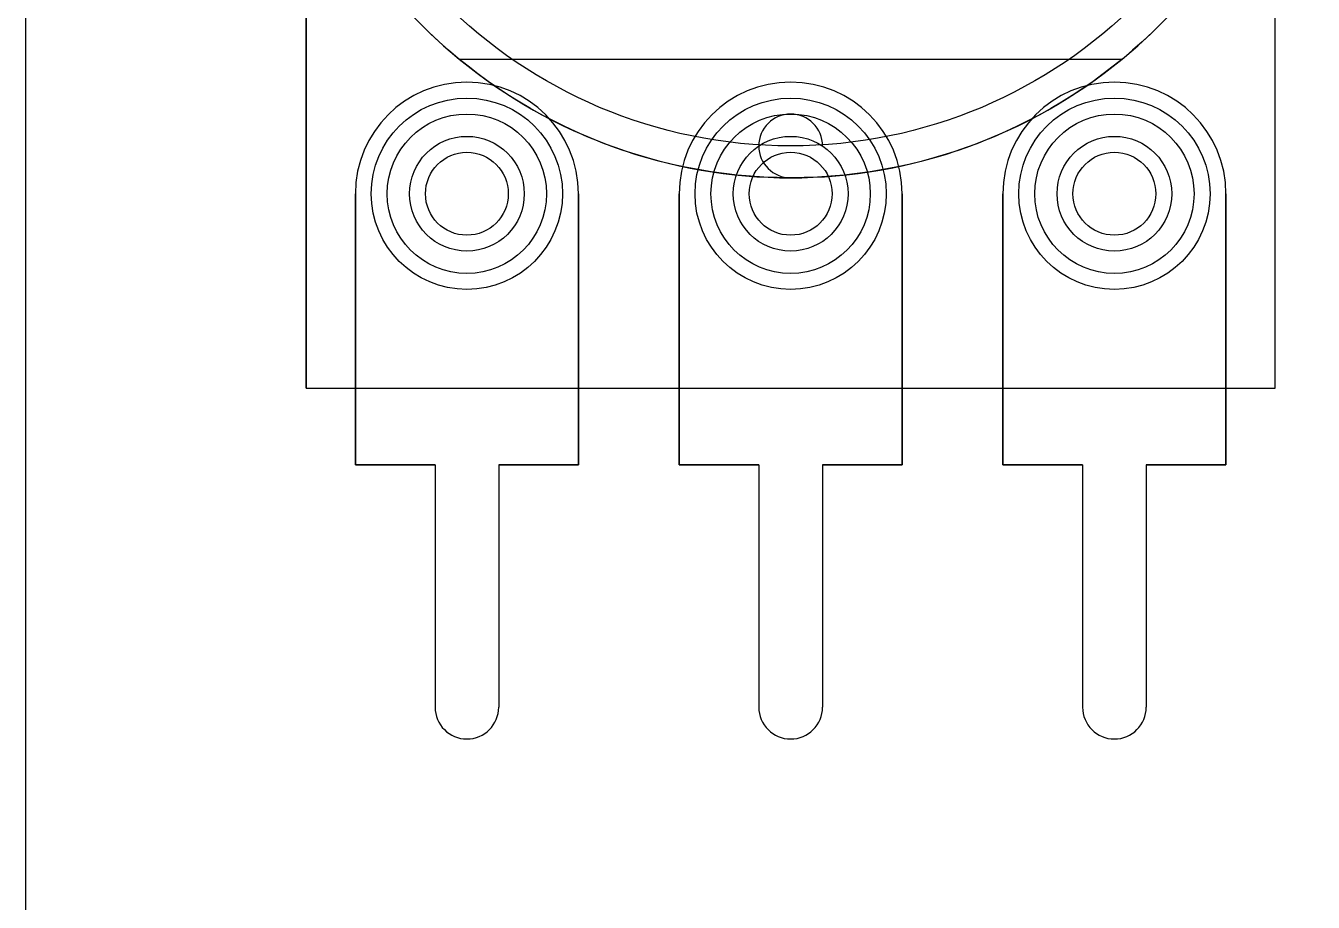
# Model space of a CAD drawing. Header units: millimetres. Extents: x -107 to 32, y -62 to 1.
# Drawn here: x -106.68 to -86.48, y -30.2 to -16.46 of the extents above; entities that cross this region are included whole.
import ezdxf

# ---------------------------------------------------------------- set-up
doc = ezdxf.new("R2010")
doc.units = ezdxf.units.MM
doc.layers.add('Pad', color=7, linetype='CONTINUOUS')
doc.layers.add('Part__Feature004', color=7, linetype='CONTINUOUS')

msp = doc.modelspace()

# ---------------------------------------------------------------- linework, layer by layer
at = {"layer": 'Pad'}
for p, q in [((-106.682, -56.7617), (-106.682, -3.63833)), ((-106.682, -56.7617, 2), (-106.682, -3.63833, 2)), ((-106.682, -56.7617), (-106.682, -3.63833)), ((-106.682, -56.7617, 2), (-106.682, -3.63833, 2))]:
    msp.add_line(p, q, dxfattribs=at)
at = {"layer": 'Part__Feature004'}
for p, q in [((-102.28, -22.14, -6), (-102.28, -14.4466, -6)), ((-102.28, -22.14, -6), (-102.28, -14.4466, -6)), ((-102.28, -14.4466, -4.75), (-102.28, -22.14, -4.75)), ((-102.28, -14.4466, -4.75), (-102.28, -22.14, -4.75)), ((-87.08, -22.14, -6), (-87.08, -14.4466, -6)), ((-87.08, -22.14, -6), (-87.08, -14.4466, -6)), ((-87.08, -22.14, -4.75), (-87.08, -14.4466, -4.75)), ((-87.08, -22.14, -4.75), (-87.08, -14.4466, -4.75)), ((-99.88, -16.9803, -6), (-89.48, -16.9803, -6)), ((-99.88, -16.9803, -8), (-99.88, -16.9803, -6)), ((-99.88, -16.9803, -8), (-89.48, -16.9803, -8)), ((-99.88, -16.9803, -8), (-89.48, -16.9803, -8)), ((-99.88, -16.9803, -8), (-99.88, -16.9803, -6)), ((-99.88, -16.9803, -6), (-89.48, -16.9803, -6)), ((-89.48, -16.9803, -6), (-89.48, -16.9803, -8)), ((-89.48, -16.9803, -6), (-89.48, -16.9803, -8)), ((-99.76, -18.44, -6.5), (-99.76, -18.44, -4.5)), ((-99.76, -18.44, -6.5), (-99.76, -18.44, -4.5)), ((-94.68, -18.44, -6.5), (-94.68, -18.44, -4.5)), ((-94.68, -18.44, -6.5), (-94.68, -18.44, -4.5)), ((-89.6, -18.44, -6.5), (-89.6, -18.44, -4.5)), ((-89.6, -18.44, -6.5), (-89.6, -18.44, -4.5)), ((-94.68, -18.84, -8), (-94.68, -18.84, -11.5)), ((-94.68, -18.84, -8), (-94.68, -18.84, -11.5)), ((-101.51, -23.34, -6.5), (-101.51, -19.09, -6.5)), ((-101.51, -19.09, -6), (-101.51, -22.14, -6)), ((-101.51, -19.09, -6), (-101.51, -19.09, -6.5)), ((-101.51, -23.34, -6.5), (-101.51, -19.09, -6.5)), ((-101.51, -19.09, -6), (-101.51, -19.09, -6.5)), ((-101.51, -19.09, -6), (-101.51, -22.14, -6)), ((-98.01, -19.09, -6.5), (-98.01, -23.34, -6.5)), ((-98.01, -19.09, -6.5), (-98.01, -23.34, -6.5)), ((-98.01, -19.09, -6), (-98.01, -19.09, -6.5)), ((-98.01, -22.14, -6), (-98.01, -19.09, -6)), ((-98.01, -19.09, -6), (-98.01, -19.09, -6.5)), ((-98.01, -22.14, -6), (-98.01, -19.09, -6)), ((-96.43, -23.34, -6.5), (-96.43, -19.09, -6.5)), ((-96.43, -19.09, -6), (-96.43, -19.09, -6.5)), ((-96.43, -19.09, -6), (-96.43, -22.14, -6)), ((-96.43, -19.09, -6), (-96.43, -19.09, -6.5)), ((-96.43, -23.34, -6.5), (-96.43, -19.09, -6.5)), ((-96.43, -19.09, -6), (-96.43, -22.14, -6)), ((-92.93, -19.09, -6.5), (-92.93, -23.34, -6.5)), ((-92.93, -19.09, -6.5), (-92.93, -23.34, -6.5)), ((-92.93, -19.09, -6), (-92.93, -19.09, -6.5)), ((-92.93, -22.14, -6), (-92.93, -19.09, -6)), ((-92.93, -19.09, -6), (-92.93, -19.09, -6.5)), ((-92.93, -22.14, -6), (-92.93, -19.09, -6)), ((-91.35, -23.34, -6.5), (-91.35, -19.09, -6.5)), ((-91.35, -19.09, -6), (-91.35, -22.14, -6)), ((-91.35, -19.09, -6), (-91.35, -19.09, -6.5)), ((-91.35, -23.34, -6.5), (-91.35, -19.09, -6.5)), ((-91.35, -19.09, -6), (-91.35, -19.09, -6.5)), ((-91.35, -19.09, -6), (-91.35, -22.14, -6)), ((-87.85, -19.09, -6.5), (-87.85, -23.34, -6.5)), ((-87.85, -19.09, -6.5), (-87.85, -23.34, -6.5)), ((-87.85, -19.09, -6), (-87.85, -19.09, -6.5)), ((-87.85, -22.14, -6), (-87.85, -19.09, -6)), ((-87.85, -19.09, -6), (-87.85, -19.09, -6.5)), ((-87.85, -22.14, -6), (-87.85, -19.09, -6)), ((-99.76, -20.59, -4.5), (-99.76, -20.59, -4.75)), ((-99.76, -20.59, -4.5), (-99.76, -20.59, -4.75)), ((-94.68, -20.59, -4.5), (-94.68, -20.59, -4.75)), ((-94.68, -20.59, -4.5), (-94.68, -20.59, -4.75)), ((-89.6, -20.59, -4.5), (-89.6, -20.59, -4.75)), ((-89.6, -20.59, -4.5), (-89.6, -20.59, -4.75)), ((-102.28, -22.14, -6), (-101.51, -22.14, -6)), ((-102.28, -22.14, -6), (-102.28, -22.14, -4.75)), ((-102.28, -22.14, -6), (-101.51, -22.14, -6)), ((-102.28, -22.14, -4.75), (-87.08, -22.14, -4.75)), ((-102.28, -22.14, -6), (-102.28, -22.14, -4.75)), ((-102.28, -22.14, -4.75), (-87.08, -22.14, -4.75)), ((-101.51, -22.14, -6), (-98.01, -22.14, -6)), ((-101.51, -22.14, -6), (-101.51, -23.34, -6)), ((-101.51, -22.14, -6), (-101.51, -23.34, -6)), ((-101.51, -22.14, -6), (-98.01, -22.14, -6)), ((-98.01, -23.34, -6), (-98.01, -22.14, -6)), ((-98.01, -23.34, -6), (-98.01, -22.14, -6)), ((-98.01, -22.14, -6), (-96.43, -22.14, -6)), ((-98.01, -22.14, -6), (-96.43, -22.14, -6)), ((-96.43, -22.14, -6), (-92.93, -22.14, -6)), ((-96.43, -22.14, -6), (-96.43, -23.34, -6)), ((-96.43, -22.14, -6), (-96.43, -23.34, -6)), ((-96.43, -22.14, -6), (-92.93, -22.14, -6)), ((-92.93, -23.34, -6), (-92.93, -22.14, -6)), ((-92.93, -23.34, -6), (-92.93, -22.14, -6)), ((-92.93, -22.14, -6), (-91.35, -22.14, -6)), ((-92.93, -22.14, -6), (-91.35, -22.14, -6)), ((-91.35, -22.14, -6), (-87.85, -22.14, -6)), ((-91.35, -22.14, -6), (-91.35, -23.34, -6)), ((-91.35, -22.14, -6), (-91.35, -23.34, -6)), ((-91.35, -22.14, -6), (-87.85, -22.14, -6)), ((-87.85, -23.34, -6), (-87.85, -22.14, -6)), ((-87.85, -23.34, -6), (-87.85, -22.14, -6)), ((-87.85, -22.14, -6), (-87.08, -22.14, -6)), ((-87.85, -22.14, -6), (-87.08, -22.14, -6)), ((-87.08, -22.14, -6), (-87.08, -22.14, -4.75)), ((-87.08, -22.14, -6), (-87.08, -22.14, -4.75)), ((-100.26, -23.34, -6.5), (-101.51, -23.34, -6.5)), ((-101.51, -23.34, -6), (-100.26, -23.34, -6)), ((-101.51, -23.34, -6), (-100.26, -23.34, -6)), ((-101.51, -23.34, -6), (-101.51, -23.34, -6.5)), ((-100.26, -23.34, -6.5), (-101.51, -23.34, -6.5)), ((-101.51, -23.34, -6), (-101.51, -23.34, -6.5)), ((-100.26, -23.34, -6.5), (-100.26, -27.14, -6.5)), ((-100.26, -23.34, -6), (-100.26, -27.14, -6)), ((-100.26, -23.34, -6), (-100.26, -27.14, -6)), ((-100.26, -23.34, -6.5), (-100.26, -23.34, -6)), ((-100.26, -23.34, -6.5), (-100.26, -27.14, -6.5)), ((-100.26, -23.34, -6.5), (-100.26, -23.34, -6)), ((-98.01, -23.34, -6.5), (-99.26, -23.34, -6.5)), ((-99.26, -23.34, -6.5), (-99.26, -27.14, -6.5)), ((-99.26, -23.34, -6), (-99.26, -27.14, -6)), ((-99.26, -23.34, -6), (-98.01, -23.34, -6)), ((-99.26, -23.34, -6.5), (-99.26, -27.14, -6.5)), ((-99.26, -23.34, -6), (-99.26, -23.34, -6.5)), ((-99.26, -23.34, -6), (-99.26, -27.14, -6)), ((-99.26, -23.34, -6), (-99.26, -23.34, -6.5)), ((-98.01, -23.34, -6.5), (-99.26, -23.34, -6.5)), ((-99.26, -23.34, -6), (-98.01, -23.34, -6)), ((-98.01, -23.34, -6), (-98.01, -23.34, -6.5)), ((-98.01, -23.34, -6), (-98.01, -23.34, -6.5)), ((-95.18, -23.34, -6.5), (-96.43, -23.34, -6.5)), ((-96.43, -23.34, -6), (-95.18, -23.34, -6)), ((-96.43, -23.34, -6), (-95.18, -23.34, -6)), ((-96.43, -23.34, -6), (-96.43, -23.34, -6.5)), ((-95.18, -23.34, -6.5), (-96.43, -23.34, -6.5)), ((-96.43, -23.34, -6), (-96.43, -23.34, -6.5)), ((-95.18, -23.34, -6.5), (-95.18, -27.14, -6.5)), ((-95.18, -23.34, -6), (-95.18, -27.14, -6)), ((-95.18, -23.34, -6), (-95.18, -27.14, -6)), ((-95.18, -23.34, -6.5), (-95.18, -23.34, -6)), ((-95.18, -23.34, -6.5), (-95.18, -27.14, -6.5)), ((-95.18, -23.34, -6.5), (-95.18, -23.34, -6)), ((-92.93, -23.34, -6.5), (-94.18, -23.34, -6.5)), ((-94.18, -23.34, -6.5), (-94.18, -27.14, -6.5)), ((-94.18, -23.34, -6), (-94.18, -27.14, -6)), ((-94.18, -23.34, -6), (-92.93, -23.34, -6)), ((-94.18, -23.34, -6.5), (-94.18, -27.14, -6.5)), ((-94.18, -23.34, -6), (-94.18, -23.34, -6.5)), ((-94.18, -23.34, -6), (-94.18, -27.14, -6)), ((-94.18, -23.34, -6), (-94.18, -23.34, -6.5)), ((-92.93, -23.34, -6.5), (-94.18, -23.34, -6.5)), ((-94.18, -23.34, -6), (-92.93, -23.34, -6)), ((-92.93, -23.34, -6), (-92.93, -23.34, -6.5)), ((-92.93, -23.34, -6), (-92.93, -23.34, -6.5)), ((-90.1, -23.34, -6.5), (-91.35, -23.34, -6.5)), ((-91.35, -23.34, -6), (-90.1, -23.34, -6)), ((-91.35, -23.34, -6), (-90.1, -23.34, -6)), ((-91.35, -23.34, -6), (-91.35, -23.34, -6.5)), ((-90.1, -23.34, -6.5), (-91.35, -23.34, -6.5)), ((-91.35, -23.34, -6), (-91.35, -23.34, -6.5)), ((-90.1, -23.34, -6.5), (-90.1, -27.14, -6.5)), ((-90.1, -23.34, -6), (-90.1, -27.14, -6)), ((-90.1, -23.34, -6), (-90.1, -27.14, -6)), ((-90.1, -23.34, -6.5), (-90.1, -23.34, -6)), ((-90.1, -23.34, -6.5), (-90.1, -27.14, -6.5)), ((-90.1, -23.34, -6.5), (-90.1, -23.34, -6)), ((-87.85, -23.34, -6.5), (-89.1, -23.34, -6.5)), ((-89.1, -23.34, -6.5), (-89.1, -27.14, -6.5)), ((-89.1, -23.34, -6), (-89.1, -27.14, -6)), ((-89.1, -23.34, -6), (-87.85, -23.34, -6)), ((-89.1, -23.34, -6.5), (-89.1, -27.14, -6.5)), ((-89.1, -23.34, -6), (-89.1, -23.34, -6.5)), ((-89.1, -23.34, -6), (-89.1, -27.14, -6)), ((-89.1, -23.34, -6), (-89.1, -23.34, -6.5)), ((-87.85, -23.34, -6.5), (-89.1, -23.34, -6.5)), ((-89.1, -23.34, -6), (-87.85, -23.34, -6)), ((-87.85, -23.34, -6), (-87.85, -23.34, -6.5)), ((-87.85, -23.34, -6), (-87.85, -23.34, -6.5)), ((-100.26, -27.14, -6), (-100.26, -27.14, -6.5)), ((-100.26, -27.14, -6), (-100.26, -27.14, -6.5)), ((-99.26, -27.14, -6.5), (-99.26, -27.14, -6)), ((-99.26, -27.14, -6.5), (-99.26, -27.14, -6)), ((-95.18, -27.14, -6), (-95.18, -27.14, -6.5)), ((-95.18, -27.14, -6), (-95.18, -27.14, -6.5)), ((-94.18, -27.14, -6.5), (-94.18, -27.14, -6)), ((-94.18, -27.14, -6.5), (-94.18, -27.14, -6)), ((-90.1, -27.14, -6), (-90.1, -27.14, -6.5)), ((-90.1, -27.14, -6), (-90.1, -27.14, -6.5)), ((-89.1, -27.14, -6.5), (-89.1, -27.14, -6)), ((-89.1, -27.14, -6.5), (-89.1, -27.14, -6)), ((-94.68, -27.64, -6.5), (-94.68, -27.64, -6)), ((-94.68, -27.64, -6.5), (-94.68, -27.64, -6))]:
    msp.add_line(p, q, dxfattribs=at)
for centre, radius in [((-94.68, -10.64), 8.2), ((-94.68, -10.64), 8.2), ((-94.68, -10.64), 7.7), ((-94.68, -10.64), 7.7), ((-99.76, -19.09), 1.5), ((-99.76, -19.09), 1.5), ((-99.76, -19.09), 1.5), ((-99.76, -19.09), 1.5), ((-94.68, -19.09), 1.5), ((-94.68, -19.09), 1.5), ((-94.68, -19.09), 1.5), ((-94.68, -19.09), 1.5), ((-89.6, -19.09), 1.5), ((-89.6, -19.09), 1.5), ((-89.6, -19.09), 1.5), ((-89.6, -19.09), 1.5), ((-99.76, -19.09), 1.25), ((-99.76, -19.09), 1.25), ((-94.68, -19.09), 1.25), ((-94.68, -19.09), 1.25), ((-89.6, -19.09), 1.25), ((-89.6, -19.09), 1.25), ((-99.76, -19.09), 0.9), ((-99.76, -19.09), 0.9), ((-94.68, -19.09), 0.9), ((-94.68, -19.09), 0.9), ((-89.6, -19.09), 0.9), ((-89.6, -19.09), 0.9), ((-99.76, -19.09), 0.65), ((-99.76, -19.09), 0.65), ((-99.76, -19.09), 0.65), ((-99.76, -19.09), 0.65), ((-94.68, -19.09), 0.65), ((-94.68, -19.09), 0.65), ((-94.68, -19.09), 0.65), ((-94.68, -19.09), 0.65), ((-89.6, -19.09), 0.65), ((-89.6, -19.09), 0.65), ((-89.6, -19.09), 0.65), ((-89.6, -19.09), 0.65)]:
    msp.add_circle(centre, radius, dxfattribs=at)
for centre, radius, start, end in [((-94.68, -10.64, -6), 8.2, -50.6433, -129.357), ((-94.68, -10.64, -6), 8.2, -50.6433, -129.357), ((-94.68, -10.64, -8), 8.2, -129.357, -90), ((-94.68, -10.64, -8), 8.2, -129.357, -90), ((-94.68, -10.64, -8), 8.2, -90, -50.6433), ((-94.68, -10.64, -8), 8.2, -90, -50.6433), ((-99.76, -19.09, -6.5), 1.75, 0, 180), ((-99.76, -19.09, -6), 1.75, 0, 180), ((-99.76, -19.09, -6.5), 1.75, 0, 180), ((-99.76, -19.09, -6), 1.75, 0, 180), ((-94.68, -19.09, -6.5), 1.75, 0, 180), ((-94.68, -19.09, -6), 1.75, 0, 180), ((-94.68, -19.09, -6.5), 1.75, 0, 180), ((-94.68, -19.09, -6), 1.75, 0, 180), ((-89.6, -19.09, -6.5), 1.75, 0, -180), ((-89.6, -19.09, -6), 1.75, 0, -180), ((-89.6, -19.09, -6.5), 1.75, 0, -180), ((-89.6, -19.09, -6), 1.75, 0, -180), ((-94.68, -18.34, -11.5), 0.5, 0, -90), ((-94.68, -18.34, -11.5), 0.5, 0, -90), ((-99.76, -18.19, -4.5), 0, -90, 0), ((-99.76, -18.19, -4.5), 0, -90, 0), ((-94.68, -18.19, -4.5), 0, -90, 0), ((-94.68, -18.19, -4.5), 0, -90, 0), ((-89.6, -18.19, -4.5), 0, -90, 0), ((-89.6, -18.19, -4.5), 0, -90, 0), ((-99.76, -20.34, -4.5), 0, -90, 0), ((-99.76, -20.34, -4.5), 0, -90, 0), ((-94.68, -20.34, -4.5), 0, -90, 0), ((-94.68, -20.34, -4.5), 0, -90, 0), ((-89.6, -20.34, -4.5), 0, -90, 0), ((-89.6, -20.34, -4.5), 0, -90, 0), ((-99.76, -27.14, -6.5), 0.5, 180, 0), ((-99.76, -27.14, -6.5), 0.5, 180, 0), ((-99.76, -27.14, -6), 0.5, 180, 0), ((-99.76, -27.14, -6), 0.5, 180, 0), ((-94.68, -27.14, -6.5), 0.5, 180, -90), ((-94.68, -27.14, -6.5), 0.5, 180, -90), ((-94.68, -27.14, -6), 0.5, 180, -90), ((-94.68, -27.14, -6), 0.5, 180, -90), ((-94.68, -27.14, -6), 0.5, -90, 0), ((-94.68, -27.14, -6.5), 0.5, -90, 0), ((-94.68, -27.14, -6.5), 0.5, -90, 0), ((-94.68, -27.14, -6), 0.5, -90, 0), ((-89.6, -27.14, -6.5), 0.5, 180, 0), ((-89.6, -27.14, -6.5), 0.5, 180, 0), ((-89.6, -27.14, -6), 0.5, 180, 0), ((-89.6, -27.14, -6), 0.5, 180, 0)]:
    msp.add_arc(centre, radius, start, end, dxfattribs=at)

doc.saveas('drawing.dxf')
